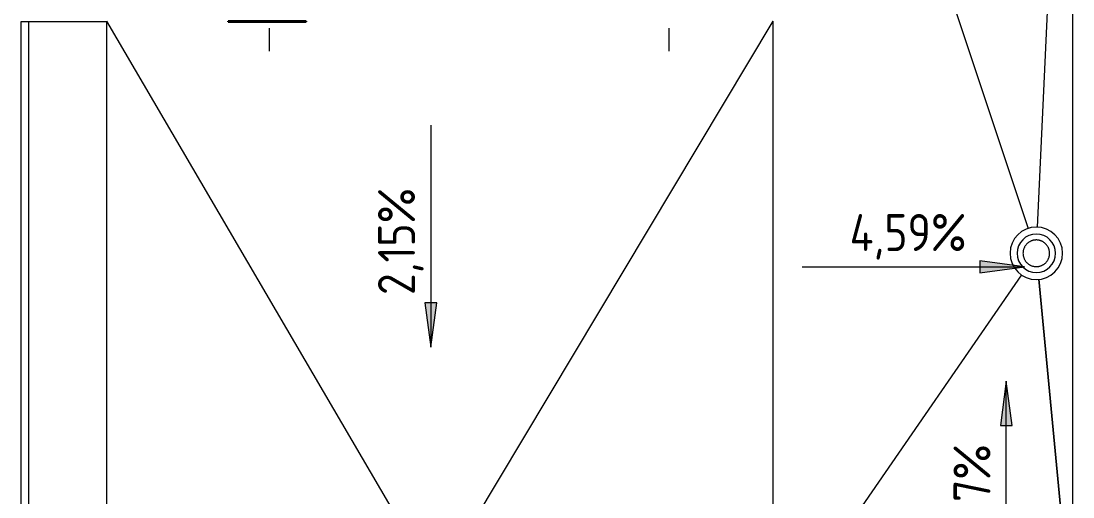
# Model space of a CAD drawing. Header units: millimetres. Extents: x -87434 to 499450, y -468665 to 122144.
# Drawn here: x 156901 to 164006, y 13044 to 16257 of the extents above; entities that cross this region are included whole.
import ezdxf

# ---------------------------------------------------------------- set-up
doc = ezdxf.new("R2010")
doc.units = ezdxf.units.MM
doc.linetypes.add('ADSK_Линия сетки', pattern=[25, 20, -2.5, 0, -2.5])
for name, color, linetype, lineweight in [('Крыша', 7, 'Continuous', 9), ('Оборудование', 8, 'Continuous', 18), ('Оси', 252, 'Continuous', 9), ('Перекрытие', 252, 'Continuous', 18), ('Размеры', 7, 'Continuous', 9), ('Стены внутренние', 7, 'Continuous', 18), ('Стены наружные', 7, 'Continuous', 18)]:
    doc.layers.add(name, color=color, linetype=linetype, lineweight=lineweight)
doc.styles.add('GOST Common_2', font='', dxfattribs={"width": 0.9, "height": 250})
doc.styles.get('GOST Common_2').set_extended_font_data('GOST type B')

# ---------------------------------------------------------------- blocks, each defined once
blk = doc.blocks.new('2 этаж')
at = {"layer": 'Размеры', "true_color": 0x636466}
for points in [[(163677.6, 14599.4), (163377.6, 14638.9), (163377.6, 14559.9)], [(159668.9, 14056), (159708.3, 14356), (159629.4, 14356)], [(163555.7, 13827.2), (163516.2, 13527.2), (163595.2, 13527.2)]]:
    blk.add_hatch(color=251, dxfattribs=at).paths.add_polyline_path(points)
at = {"layer": 'Крыша', "color": 251, "true_color": 0x636466}
for p, q in [((161978, 20051), (163702.7, 14858.2)), ((163766.4, 14867.2), (164006, 20051)), ((157478, 16258.7), (157478, 16258.7)), ((157478, 16258.7), (159613.8, 12611.8)), ((157478, 16256.2), (157478, 16258.7)), ((161978, 16258.7), (159794.4, 12610.8)), ((161976, 16258.7), (161978, 16258.7)), ((161978, 16258.7), (161978, 16258.7)), ((161978, 16258.7), (161978, 12112.7)), ((163658.2, 14545.8), (161978, 12112.7)), ((163775.1, 14515.5), (163996.5, 12211.7)), ((163996.5, 12211.7), (163775.1, 14515.5))]:
    blk.add_line(p, q, dxfattribs=at)
at = {"layer": 'Оборудование', "color": 251, "true_color": 0x636466, "flags": 128}
for points in [[(163848.2, 14690.7), (163848.2, 14694.3), (163848, 14697.9), (163847.6, 14701.5), (163847.1, 14705.1), (163846.4, 14708.6), (163845.7, 14712.1), (163844.7, 14715.6), (163843.7, 14719), (163842.5, 14722.4), (163841.1, 14725.7), (163839.7, 14729), (163838.1, 14732.2), (163836.4, 14735.4), (163834.5, 14738.5), (163832.5, 14741.5), (163830.5, 14744.4), (163828.2, 14747.3), (163825.9, 14750), (163823.5, 14752.7), (163821, 14755.2), (163818.4, 14757.7), (163815.6, 14760), (163812.8, 14762.2), (163809.9, 14764.4), (163806.9, 14766.4), (163803.9, 14768.3), (163800.7, 14770), (163797.5, 14771.6), (163794.3, 14773.1), (163790.9, 14774.5), (163787.6, 14775.7), (163784.1, 14776.8), (163780.7, 14777.8), (163777.2, 14778.6), (163773.6, 14779.3), (163770.1, 14779.9), (163766.5, 14780.2), (163762.9, 14780.5), (163759.3, 14780.6), (163755.7, 14780.6), (163752.2, 14780.4), (163748.6, 14780.1), (163745, 14779.6), (163741.5, 14779), (163737.9, 14778.3), (163734.5, 14777.4), (163731, 14776.4), (163727.6, 14775.2), (163724.3, 14773.9), (163721, 14772.5), (163717.7, 14770.9), (163714.6, 14769.2), (163711.5, 14767.4), (163708.4, 14765.5), (163705.5, 14763.4), (163702.6, 14761.2), (163699.8, 14758.9), (163697.2, 14756.6), (163694.6, 14754.1), (163692.1, 14751.5), (163689.7, 14748.8), (163687.5, 14746), (163685.3, 14743.1), (163683.3, 14740.1), (163681.4, 14737.1), (163679.6, 14734), (163677.9, 14730.8), (163676.4, 14727.5), (163675, 14724.2), (163673.7, 14720.9), (163672.6, 14717.4), (163671.6, 14714), (163670.7, 14710.5), (163670, 14707), (163669.4, 14703.4), (163669, 14699.9), (163668.7, 14696.3), (163668.5, 14692.7), (163668.5, 14690.7)], [(163668.5, 14690.7), (163668.6, 14687.2), (163668.8, 14683.6), (163669.1, 14680), (163669.6, 14676.4), (163670.3, 14672.9), (163671.1, 14669.4), (163672, 14665.9), (163673.1, 14662.5), (163674.3, 14659.1), (163675.6, 14655.7), (163677.1, 14652.5), (163678.7, 14649.2), (163680.4, 14646.1), (163682.2, 14643), (163684.2, 14640), (163686.3, 14637.1), (163688.5, 14634.2), (163690.8, 14631.5), (163693.2, 14628.8), (163695.8, 14626.3), (163698.4, 14623.8), (163701.1, 14621.5), (163703.9, 14619.2), (163706.8, 14617.1), (163709.8, 14615.1), (163712.9, 14613.2), (163716, 14611.5), (163719.2, 14609.9), (163722.5, 14608.4), (163725.8, 14607), (163729.2, 14605.7), (163732.6, 14604.6), (163736.1, 14603.7), (163739.6, 14602.9), (163743.1, 14602.2), (163746.6, 14601.6), (163750.2, 14601.2), (163753.8, 14601), (163757.4, 14600.9), (163761, 14600.9), (163764.6, 14601.1), (163768.2, 14601.4), (163771.7, 14601.9), (163775.3, 14602.5), (163778.8, 14603.2), (163782.3, 14604.1), (163785.7, 14605.1), (163789.1, 14606.3), (163792.5, 14607.6), (163795.8, 14609), (163799, 14610.6), (163802.2, 14612.3), (163805.3, 14614.1), (163808.3, 14616), (163811.3, 14618.1), (163814.1, 14620.3), (163816.9, 14622.5), (163819.6, 14624.9), (163822.2, 14627.4), (163824.6, 14630), (163827, 14632.7), (163829.3, 14635.5), (163831.4, 14638.4), (163833.5, 14641.4), (163835.4, 14644.4), (163837.2, 14647.5), (163838.8, 14650.7), (163840.4, 14654), (163841.8, 14657.3), (163843, 14660.6), (163844.2, 14664.1), (163845.2, 14667.5), (163846, 14671), (163846.8, 14674.5), (163847.3, 14678.1), (163847.8, 14681.6), (163848.1, 14685.2), (163848.2, 14688.8), (163848.2, 14690.7)]]:
    blk.add_lwpolyline(points, dxfattribs=at)
at = {"layer": 'Оборудование', "color": 251, "true_color": 0x636466}
for radius, start, end in [(177.5, 0, 180), (130, 0, 180), (177.5, 180, 0), (130, 180, 0)]:
    blk.add_arc((163758.4, 14690.7), radius, start, end, dxfattribs=at)
at = {"layer": 'Оси', "color": 251, "linetype": 'ADSK_Линия сетки', "ltscale": 100, "true_color": 0x636466}
for p, q in [((158576, 33711.4), (158576, 16056.5)), ((161276, 33711.4), (161276, 16056.5))]:
    blk.add_line(p, q, dxfattribs=at)
at = {"layer": 'Перекрытие', "color": 251, "ltscale": 100, "true_color": 0x636466}
blk.add_line((157276, 16256.2), (157276, 16258.7), dxfattribs=at)
at = {"layer": 'Размеры', "color": 251, "lineweight": 20, "true_color": 0x636466}
for p, q in [((159668.9, 15556), (159668.9, 14056)), ((162177.6, 14599.4), (163677.6, 14599.4)), ((163555.7, 12327.2), (163555.7, 13827.2))]:
    blk.add_line(p, q, dxfattribs=at)
at = {"layer": 'Размеры', "color": 251, "true_color": 0x636466}
for p, q in [((163677.6, 14599.4), (163377.6, 14638.9)), ((163377.6, 14638.9), (163377.6, 14559.9)), ((163377.6, 14559.9), (163677.6, 14599.4)), ((159708.3, 14356), (159629.4, 14356)), ((159629.4, 14356), (159668.9, 14056)), ((159668.9, 14056), (159708.3, 14356)), ((163555.7, 13827.2), (163516.2, 13527.2)), ((163595.2, 13527.2), (163555.7, 13827.2)), ((163516.2, 13527.2), (163595.2, 13527.2))]:
    blk.add_line(p, q, dxfattribs=at)
at = {"layer": 'Стены внутренние', "color": 251, "true_color": 0x636466}
for p, q in [((164006, 12260.7), (164006, 27062.7)), ((156901, 12260.7), (156901, 16256.2)), ((156901, 16256.2), (157478, 16256.2)), ((156951, 16256.2), (156951, 12260.7)), ((157478, 16256.2), (157478, 12260.7))]:
    blk.add_line(p, q, dxfattribs=at)
at = {"layer": 'Стены наружные', "color": 251, "lineweight": 30, "true_color": 0x636466}
for p, q in [((158826, 16257.7), (158301, 16257.7)), ((158301, 16257.7), (158301, 16252.7)), ((158301, 16252.7), (158826, 16252.7)), ((158826, 16257.7), (158826, 16252.7))]:
    blk.add_line(p, q, dxfattribs=at)
at = {"layer": 'Размеры', "color": 251, "true_color": 0x636466, "style": 'GOST Common_2', "width": 0.9}
for s, rotation, p in [('2,15%%%', 90, (159562.1, 14408.9)), ('4,59%%%', 360, (162497.8, 14706.1)), ('3,17%%%', 90, (163449, 12680))]:
    blk.add_text(s, height=250, rotation=rotation, dxfattribs=at).set_placement(p)

msp = doc.modelspace()

# ---------------------------------------------------------------- block references
msp.add_blockref('2 этаж', (0, -2))

doc.saveas('drawing.dxf')
